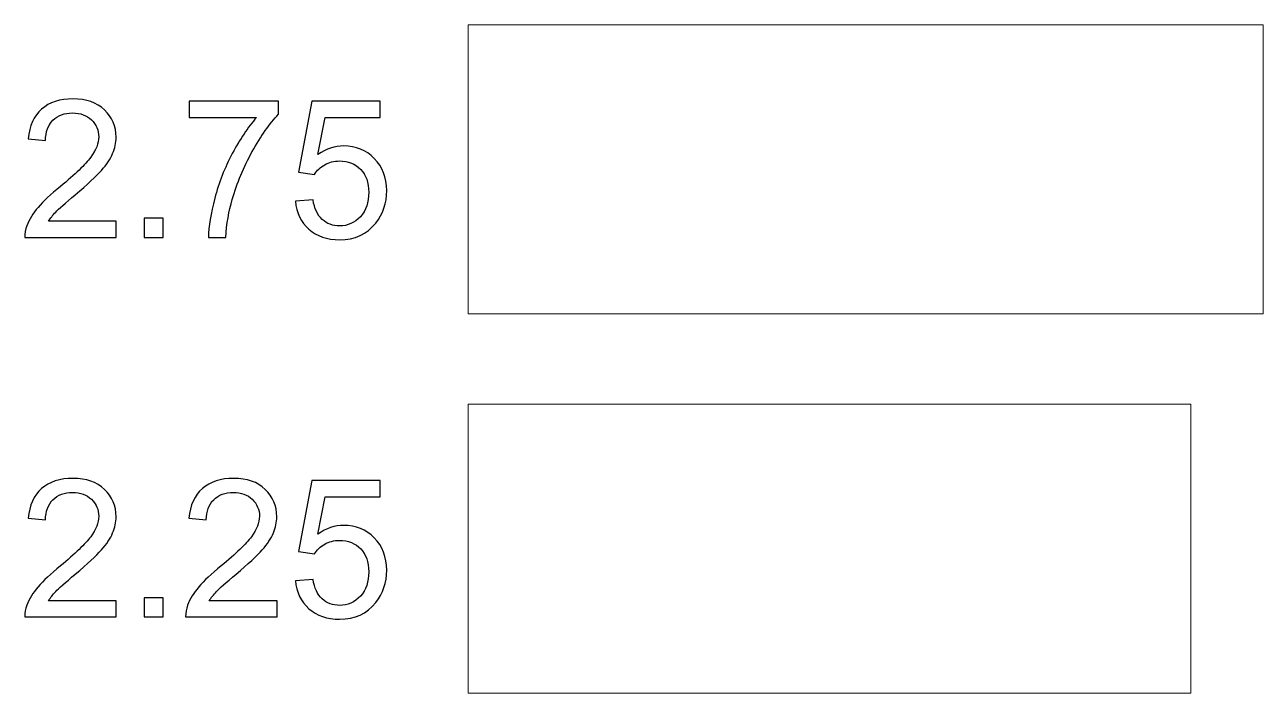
# Model space of a CAD drawing. Header units: millimetres. Extents: x -3 to 616, y -3 to 391.
# Drawn here: x 0 to 81.6, y 341.7 to 385.7 of the extents above; entities that cross this region are included whole.
import ezdxf

# ---------------------------------------------------------------- set-up
doc = ezdxf.new("R2010")
doc.units = ezdxf.units.MM
doc.header["$MEASUREMENT"] = 0
doc.layers.add('Templates', color=7, linetype='Continuous')

msp = doc.modelspace()

# ---------------------------------------------------------------- linework, layer by layer
at = {"layer": 'Templates', "lineweight": 9}
for points, knots in [([(29.212, 385.717), (29.212, 385.717), (29.212, 366.667), (29.212, 366.667), (29.212, 366.667), (29.212, 366.667), (81.599, 366.667), (81.599, 366.667), (81.599, 366.667), (81.599, 366.667), (81.599, 385.717), (81.599, 385.717), (81.599, 385.717), (81.599, 385.717), (29.212, 385.717), (29.212, 385.717)], [0, 0, 0, 0, 0.2, 0.2, 0.2, 0.2, 0.4, 0.4, 0.4, 0.4, 0.6, 0.6, 0.6, 0.6, 1, 1, 1, 1]), ([(6.021, 372.769), (6.021, 372.769), (6.021, 371.702), (6.021, 371.702), (6.021, 371.702), (6.021, 371.702), (0.001, 371.702), (0.001, 371.702), (0.001, 371.702), (-0.008, 371.971), (0.037, 372.229), (0.132, 372.479), (0.132, 372.479), (0.287, 372.888), (0.534, 373.292), (0.875, 373.688), (0.875, 373.688), (1.216, 374.084), (1.703, 374.541), (2.336, 375.059), (2.336, 375.059), (3.32, 375.87), (3.989, 376.511), (4.338, 376.985), (4.338, 376.985), (4.689, 377.46), (4.865, 377.908), (4.865, 378.332), (4.865, 378.332), (4.865, 378.774), (4.706, 379.147), (4.389, 379.451), (4.389, 379.451), (4.071, 379.754), (3.656, 379.906), (3.146, 379.906), (3.146, 379.906), (2.607, 379.906), (2.175, 379.746), (1.851, 379.424), (1.851, 379.424), (1.527, 379.104), (1.364, 378.66), (1.36, 378.09), (1.36, 378.09), (1.36, 378.09), (0.217, 378.205), (0.217, 378.205), (0.217, 378.205), (0.295, 379.06), (0.592, 379.712), (1.104, 380.16), (1.104, 380.16), (1.618, 380.609), (2.306, 380.834), (3.172, 380.834), (3.172, 380.834), (4.044, 380.834), (4.736, 380.592), (5.244, 380.108), (5.244, 380.108), (5.754, 379.623), (6.008, 379.022), (6.008, 378.306), (6.008, 378.306), (6.008, 377.942), (5.934, 377.584), (5.784, 377.233), (5.784, 377.233), (5.636, 376.88), (5.388, 376.509), (5.043, 376.12), (5.043, 376.12), (4.696, 375.732), (4.122, 375.197), (3.322, 374.52), (3.322, 374.52), (2.651, 373.957), (2.219, 373.576), (2.029, 373.374), (2.029, 373.374), (1.838, 373.173), (1.682, 372.972), (1.557, 372.769), (1.557, 372.769), (1.557, 372.769), (6.021, 372.769), (6.021, 372.769)], [0, 0, 0, 0, 0.043478, 0.043478, 0.043478, 0.043478, 0.086957, 0.086957, 0.086957, 0.086957, 0.130435, 0.130435, 0.130435, 0.130435, 0.173913, 0.173913, 0.173913, 0.173913, 0.217391, 0.217391, 0.217391, 0.217391, 0.26087, 0.26087, 0.26087, 0.26087, 0.304348, 0.304348, 0.304348, 0.304348, 0.347826, 0.347826, 0.347826, 0.347826, 0.391304, 0.391304, 0.391304, 0.391304, 0.434783, 0.434783, 0.434783, 0.434783, 0.478261, 0.478261, 0.478261, 0.478261, 0.521739, 0.521739, 0.521739, 0.521739, 0.565217, 0.565217, 0.565217, 0.565217, 0.608696, 0.608696, 0.608696, 0.608696, 0.652174, 0.652174, 0.652174, 0.652174, 0.695652, 0.695652, 0.695652, 0.695652, 0.73913, 0.73913, 0.73913, 0.73913, 0.782609, 0.782609, 0.782609, 0.782609, 0.826087, 0.826087, 0.826087, 0.826087, 0.869565, 0.869565, 0.869565, 0.869565, 0.913043, 0.913043, 0.913043, 0.913043, 1, 1, 1, 1]), ([(10.821, 379.614), (10.821, 379.614), (10.821, 380.681), (10.821, 380.681), (10.821, 380.681), (10.821, 380.681), (16.701, 380.681), (16.701, 380.681), (16.701, 380.681), (16.701, 380.681), (16.701, 379.818), (16.701, 379.818), (16.701, 379.818), (16.124, 379.202), (15.548, 378.382), (14.981, 377.36), (14.981, 377.36), (14.411, 376.338), (13.973, 375.286), (13.662, 374.204), (13.662, 374.204), (13.44, 373.444), (13.296, 372.608), (13.234, 371.702), (13.234, 371.702), (13.234, 371.702), (12.091, 371.702), (12.091, 371.702), (12.091, 371.702), (12.104, 372.418), (12.244, 373.283), (12.513, 374.297), (12.513, 374.297), (12.781, 375.313), (13.165, 376.291), (13.666, 377.233), (13.666, 377.233), (14.168, 378.175), (14.701, 378.969), (15.266, 379.614), (15.266, 379.614), (15.266, 379.614), (10.821, 379.614), (10.821, 379.614)], [0, 0, 0, 0, 0.083333, 0.083333, 0.083333, 0.083333, 0.166667, 0.166667, 0.166667, 0.166667, 0.25, 0.25, 0.25, 0.25, 0.333333, 0.333333, 0.333333, 0.333333, 0.416667, 0.416667, 0.416667, 0.416667, 0.5, 0.5, 0.5, 0.5, 0.583333, 0.583333, 0.583333, 0.583333, 0.666667, 0.666667, 0.666667, 0.666667, 0.75, 0.75, 0.75, 0.75, 0.833333, 0.833333, 0.833333, 0.833333, 1, 1, 1, 1]), ([(17.821, 374.09), (17.821, 374.09), (18.99, 374.179), (18.99, 374.179), (18.99, 374.179), (19.076, 373.609), (19.277, 373.182), (19.591, 372.894), (19.591, 372.894), (19.904, 372.608), (20.287, 372.464), (20.738, 372.464), (20.738, 372.464), (21.282, 372.464), (21.737, 372.667), (22.107, 373.072), (22.107, 373.072), (22.476, 373.478), (22.66, 374.016), (22.66, 374.685), (22.66, 374.685), (22.66, 375.322), (22.484, 375.823), (22.131, 376.192), (22.131, 376.192), (21.777, 376.56), (21.309, 376.744), (20.727, 376.744), (20.727, 376.744), (20.365, 376.744), (20.042, 376.662), (19.754, 376.497), (19.754, 376.497), (19.468, 376.331), (19.244, 376.118), (19.078, 375.855), (19.078, 375.855), (19.078, 375.855), (18.024, 376.008), (18.024, 376.008), (18.024, 376.008), (18.024, 376.008), (18.901, 380.681), (18.901, 380.681), (18.901, 380.681), (18.901, 380.681), (23.409, 380.681), (23.409, 380.681), (23.409, 380.681), (23.409, 380.681), (23.409, 379.614), (23.409, 379.614), (23.409, 379.614), (23.409, 379.614), (19.792, 379.614), (19.792, 379.614), (19.792, 379.614), (19.792, 379.614), (19.307, 377.161), (19.307, 377.161), (19.307, 377.161), (19.851, 377.544), (20.423, 377.735), (21.019, 377.735), (21.019, 377.735), (21.811, 377.735), (22.48, 377.46), (23.024, 376.909), (23.024, 376.909), (23.568, 376.359), (23.841, 375.652), (23.841, 374.788), (23.841, 374.788), (23.841, 373.965), (23.602, 373.254), (23.123, 372.655), (23.123, 372.655), (22.541, 371.918), (21.745, 371.55), (20.738, 371.55), (20.738, 371.55), (19.912, 371.55), (19.239, 371.783), (18.717, 372.246), (18.717, 372.246), (18.194, 372.71), (17.895, 373.324), (17.821, 374.09)], [0, 0, 0, 0, 0.043478, 0.043478, 0.043478, 0.043478, 0.086957, 0.086957, 0.086957, 0.086957, 0.130435, 0.130435, 0.130435, 0.130435, 0.173913, 0.173913, 0.173913, 0.173913, 0.217391, 0.217391, 0.217391, 0.217391, 0.26087, 0.26087, 0.26087, 0.26087, 0.304348, 0.304348, 0.304348, 0.304348, 0.347826, 0.347826, 0.347826, 0.347826, 0.391304, 0.391304, 0.391304, 0.391304, 0.434783, 0.434783, 0.434783, 0.434783, 0.478261, 0.478261, 0.478261, 0.478261, 0.521739, 0.521739, 0.521739, 0.521739, 0.565217, 0.565217, 0.565217, 0.565217, 0.608696, 0.608696, 0.608696, 0.608696, 0.652174, 0.652174, 0.652174, 0.652174, 0.695652, 0.695652, 0.695652, 0.695652, 0.73913, 0.73913, 0.73913, 0.73913, 0.782609, 0.782609, 0.782609, 0.782609, 0.826087, 0.826087, 0.826087, 0.826087, 0.869565, 0.869565, 0.869565, 0.869565, 0.913043, 0.913043, 0.913043, 0.913043, 1, 1, 1, 1]), ([(7.852, 371.702), (7.852, 371.702), (7.852, 372.972), (7.852, 372.972), (7.852, 372.972), (7.852, 372.972), (9.122, 372.972), (9.122, 372.972), (9.122, 372.972), (9.122, 372.972), (9.122, 371.702), (9.122, 371.702), (9.122, 371.702), (9.122, 371.702), (7.852, 371.702), (7.852, 371.702)], [0, 0, 0, 0, 0.2, 0.2, 0.2, 0.2, 0.4, 0.4, 0.4, 0.4, 0.6, 0.6, 0.6, 0.6, 1, 1, 1, 1]), ([(29.212, 360.726), (29.212, 360.726), (29.212, 341.676), (29.212, 341.676), (29.212, 341.676), (29.212, 341.676), (76.837, 341.676), (76.837, 341.676), (76.837, 341.676), (76.837, 341.676), (76.837, 360.726), (76.837, 360.726), (76.837, 360.726), (76.837, 360.726), (29.212, 360.726), (29.212, 360.726)], [0, 0, 0, 0, 0.2, 0.2, 0.2, 0.2, 0.4, 0.4, 0.4, 0.4, 0.6, 0.6, 0.6, 0.6, 1, 1, 1, 1]), ([(6.021, 347.769), (6.021, 347.769), (6.021, 346.702), (6.021, 346.702), (6.021, 346.702), (6.021, 346.702), (0.001, 346.702), (0.001, 346.702), (0.001, 346.702), (-0.008, 346.971), (0.037, 347.229), (0.132, 347.479), (0.132, 347.479), (0.287, 347.888), (0.534, 348.292), (0.875, 348.688), (0.875, 348.688), (1.216, 349.084), (1.703, 349.541), (2.336, 350.059), (2.336, 350.059), (3.32, 350.87), (3.989, 351.511), (4.338, 351.985), (4.338, 351.985), (4.689, 352.46), (4.865, 352.908), (4.865, 353.332), (4.865, 353.332), (4.865, 353.774), (4.706, 354.147), (4.389, 354.451), (4.389, 354.451), (4.071, 354.754), (3.656, 354.906), (3.146, 354.906), (3.146, 354.906), (2.607, 354.906), (2.175, 354.746), (1.851, 354.424), (1.851, 354.424), (1.527, 354.104), (1.364, 353.66), (1.36, 353.09), (1.36, 353.09), (1.36, 353.09), (0.217, 353.205), (0.217, 353.205), (0.217, 353.205), (0.295, 354.06), (0.592, 354.712), (1.104, 355.16), (1.104, 355.16), (1.618, 355.609), (2.306, 355.834), (3.172, 355.834), (3.172, 355.834), (4.044, 355.834), (4.736, 355.592), (5.244, 355.108), (5.244, 355.108), (5.754, 354.623), (6.008, 354.022), (6.008, 353.306), (6.008, 353.306), (6.008, 352.942), (5.934, 352.584), (5.784, 352.233), (5.784, 352.233), (5.636, 351.88), (5.388, 351.509), (5.043, 351.12), (5.043, 351.12), (4.696, 350.732), (4.122, 350.197), (3.322, 349.52), (3.322, 349.52), (2.651, 348.957), (2.219, 348.576), (2.029, 348.374), (2.029, 348.374), (1.838, 348.173), (1.682, 347.972), (1.557, 347.769), (1.557, 347.769), (1.557, 347.769), (6.021, 347.769), (6.021, 347.769)], [0, 0, 0, 0, 0.043478, 0.043478, 0.043478, 0.043478, 0.086957, 0.086957, 0.086957, 0.086957, 0.130435, 0.130435, 0.130435, 0.130435, 0.173913, 0.173913, 0.173913, 0.173913, 0.217391, 0.217391, 0.217391, 0.217391, 0.26087, 0.26087, 0.26087, 0.26087, 0.304348, 0.304348, 0.304348, 0.304348, 0.347826, 0.347826, 0.347826, 0.347826, 0.391304, 0.391304, 0.391304, 0.391304, 0.434783, 0.434783, 0.434783, 0.434783, 0.478261, 0.478261, 0.478261, 0.478261, 0.521739, 0.521739, 0.521739, 0.521739, 0.565217, 0.565217, 0.565217, 0.565217, 0.608696, 0.608696, 0.608696, 0.608696, 0.652174, 0.652174, 0.652174, 0.652174, 0.695652, 0.695652, 0.695652, 0.695652, 0.73913, 0.73913, 0.73913, 0.73913, 0.782609, 0.782609, 0.782609, 0.782609, 0.826087, 0.826087, 0.826087, 0.826087, 0.869565, 0.869565, 0.869565, 0.869565, 0.913043, 0.913043, 0.913043, 0.913043, 1, 1, 1, 1]), ([(16.613, 347.769), (16.613, 347.769), (16.613, 346.702), (16.613, 346.702), (16.613, 346.702), (16.613, 346.702), (10.593, 346.702), (10.593, 346.702), (10.593, 346.702), (10.584, 346.971), (10.629, 347.229), (10.724, 347.479), (10.724, 347.479), (10.879, 347.888), (11.126, 348.292), (11.467, 348.688), (11.467, 348.688), (11.808, 349.084), (12.295, 349.541), (12.927, 350.059), (12.927, 350.059), (13.912, 350.87), (14.581, 351.511), (14.93, 351.985), (14.93, 351.985), (15.281, 352.46), (15.457, 352.908), (15.457, 353.332), (15.457, 353.332), (15.457, 353.774), (15.298, 354.147), (14.981, 354.451), (14.981, 354.451), (14.663, 354.754), (14.248, 354.906), (13.738, 354.906), (13.738, 354.906), (13.198, 354.906), (12.767, 354.746), (12.443, 354.424), (12.443, 354.424), (12.119, 354.104), (11.956, 353.66), (11.952, 353.09), (11.952, 353.09), (11.952, 353.09), (10.809, 353.205), (10.809, 353.205), (10.809, 353.205), (10.887, 354.06), (11.183, 354.712), (11.696, 355.16), (11.696, 355.16), (12.21, 355.609), (12.898, 355.834), (13.764, 355.834), (13.764, 355.834), (14.636, 355.834), (15.328, 355.592), (15.836, 355.108), (15.836, 355.108), (16.346, 354.623), (16.6, 354.022), (16.6, 353.306), (16.6, 353.306), (16.6, 352.942), (16.526, 352.584), (16.375, 352.233), (16.375, 352.233), (16.227, 351.88), (15.98, 351.509), (15.635, 351.12), (15.635, 351.12), (15.288, 350.732), (14.714, 350.197), (13.914, 349.52), (13.914, 349.52), (13.243, 348.957), (12.811, 348.576), (12.621, 348.374), (12.621, 348.374), (12.43, 348.173), (12.273, 347.972), (12.149, 347.769), (12.149, 347.769), (12.149, 347.769), (16.613, 347.769), (16.613, 347.769)], [0, 0, 0, 0, 0.043478, 0.043478, 0.043478, 0.043478, 0.086957, 0.086957, 0.086957, 0.086957, 0.130435, 0.130435, 0.130435, 0.130435, 0.173913, 0.173913, 0.173913, 0.173913, 0.217391, 0.217391, 0.217391, 0.217391, 0.26087, 0.26087, 0.26087, 0.26087, 0.304348, 0.304348, 0.304348, 0.304348, 0.347826, 0.347826, 0.347826, 0.347826, 0.391304, 0.391304, 0.391304, 0.391304, 0.434783, 0.434783, 0.434783, 0.434783, 0.478261, 0.478261, 0.478261, 0.478261, 0.521739, 0.521739, 0.521739, 0.521739, 0.565217, 0.565217, 0.565217, 0.565217, 0.608696, 0.608696, 0.608696, 0.608696, 0.652174, 0.652174, 0.652174, 0.652174, 0.695652, 0.695652, 0.695652, 0.695652, 0.73913, 0.73913, 0.73913, 0.73913, 0.782609, 0.782609, 0.782609, 0.782609, 0.826087, 0.826087, 0.826087, 0.826087, 0.869565, 0.869565, 0.869565, 0.869565, 0.913043, 0.913043, 0.913043, 0.913043, 1, 1, 1, 1]), ([(17.821, 349.09), (17.821, 349.09), (18.99, 349.179), (18.99, 349.179), (18.99, 349.179), (19.076, 348.609), (19.277, 348.182), (19.591, 347.894), (19.591, 347.894), (19.904, 347.608), (20.287, 347.464), (20.738, 347.464), (20.738, 347.464), (21.282, 347.464), (21.737, 347.667), (22.107, 348.072), (22.107, 348.072), (22.476, 348.478), (22.66, 349.016), (22.66, 349.685), (22.66, 349.685), (22.66, 350.322), (22.484, 350.823), (22.131, 351.192), (22.131, 351.192), (21.777, 351.56), (21.309, 351.744), (20.727, 351.744), (20.727, 351.744), (20.365, 351.744), (20.042, 351.662), (19.754, 351.497), (19.754, 351.497), (19.468, 351.331), (19.244, 351.118), (19.078, 350.855), (19.078, 350.855), (19.078, 350.855), (18.024, 351.008), (18.024, 351.008), (18.024, 351.008), (18.024, 351.008), (18.901, 355.681), (18.901, 355.681), (18.901, 355.681), (18.901, 355.681), (23.409, 355.681), (23.409, 355.681), (23.409, 355.681), (23.409, 355.681), (23.409, 354.614), (23.409, 354.614), (23.409, 354.614), (23.409, 354.614), (19.792, 354.614), (19.792, 354.614), (19.792, 354.614), (19.792, 354.614), (19.307, 352.161), (19.307, 352.161), (19.307, 352.161), (19.851, 352.544), (20.423, 352.735), (21.019, 352.735), (21.019, 352.735), (21.811, 352.735), (22.48, 352.46), (23.024, 351.909), (23.024, 351.909), (23.568, 351.359), (23.841, 350.652), (23.841, 349.788), (23.841, 349.788), (23.841, 348.965), (23.602, 348.254), (23.123, 347.655), (23.123, 347.655), (22.541, 346.918), (21.745, 346.55), (20.738, 346.55), (20.738, 346.55), (19.912, 346.55), (19.239, 346.783), (18.717, 347.246), (18.717, 347.246), (18.194, 347.71), (17.895, 348.324), (17.821, 349.09)], [0, 0, 0, 0, 0.043478, 0.043478, 0.043478, 0.043478, 0.086957, 0.086957, 0.086957, 0.086957, 0.130435, 0.130435, 0.130435, 0.130435, 0.173913, 0.173913, 0.173913, 0.173913, 0.217391, 0.217391, 0.217391, 0.217391, 0.26087, 0.26087, 0.26087, 0.26087, 0.304348, 0.304348, 0.304348, 0.304348, 0.347826, 0.347826, 0.347826, 0.347826, 0.391304, 0.391304, 0.391304, 0.391304, 0.434783, 0.434783, 0.434783, 0.434783, 0.478261, 0.478261, 0.478261, 0.478261, 0.521739, 0.521739, 0.521739, 0.521739, 0.565217, 0.565217, 0.565217, 0.565217, 0.608696, 0.608696, 0.608696, 0.608696, 0.652174, 0.652174, 0.652174, 0.652174, 0.695652, 0.695652, 0.695652, 0.695652, 0.73913, 0.73913, 0.73913, 0.73913, 0.782609, 0.782609, 0.782609, 0.782609, 0.826087, 0.826087, 0.826087, 0.826087, 0.869565, 0.869565, 0.869565, 0.869565, 0.913043, 0.913043, 0.913043, 0.913043, 1, 1, 1, 1]), ([(7.852, 346.702), (7.852, 346.702), (7.852, 347.972), (7.852, 347.972), (7.852, 347.972), (7.852, 347.972), (9.122, 347.972), (9.122, 347.972), (9.122, 347.972), (9.122, 347.972), (9.122, 346.702), (9.122, 346.702), (9.122, 346.702), (9.122, 346.702), (7.852, 346.702), (7.852, 346.702)], [0, 0, 0, 0, 0.2, 0.2, 0.2, 0.2, 0.4, 0.4, 0.4, 0.4, 0.6, 0.6, 0.6, 0.6, 1, 1, 1, 1])]:
    msp.add_open_spline(points, degree=3, knots=knots, dxfattribs=at)
at = {"layer": 'Templates'}
for points, knots in [([(6.021, 372.769), (6.021, 372.769), (6.021, 371.702), (6.021, 371.702), (6.021, 371.702), (6.021, 371.702), (0.001, 371.702), (0.001, 371.702), (0.001, 371.702), (-0.008, 371.971), (0.037, 372.229), (0.132, 372.479), (0.132, 372.479), (0.287, 372.888), (0.534, 373.292), (0.875, 373.688), (0.875, 373.688), (1.216, 374.084), (1.703, 374.541), (2.336, 375.059), (2.336, 375.059), (3.32, 375.87), (3.989, 376.511), (4.338, 376.985), (4.338, 376.985), (4.689, 377.46), (4.865, 377.908), (4.865, 378.332), (4.865, 378.332), (4.865, 378.774), (4.706, 379.147), (4.389, 379.451), (4.389, 379.451), (4.071, 379.754), (3.656, 379.906), (3.146, 379.906), (3.146, 379.906), (2.607, 379.906), (2.175, 379.746), (1.851, 379.424), (1.851, 379.424), (1.527, 379.104), (1.364, 378.66), (1.36, 378.09), (1.36, 378.09), (1.36, 378.09), (0.217, 378.205), (0.217, 378.205), (0.217, 378.205), (0.295, 379.06), (0.592, 379.712), (1.104, 380.16), (1.104, 380.16), (1.618, 380.609), (2.306, 380.834), (3.172, 380.834), (3.172, 380.834), (4.044, 380.834), (4.736, 380.592), (5.244, 380.108), (5.244, 380.108), (5.754, 379.623), (6.008, 379.022), (6.008, 378.306), (6.008, 378.306), (6.008, 377.942), (5.934, 377.584), (5.784, 377.233), (5.784, 377.233), (5.636, 376.88), (5.388, 376.509), (5.043, 376.12), (5.043, 376.12), (4.696, 375.732), (4.122, 375.197), (3.322, 374.52), (3.322, 374.52), (2.651, 373.957), (2.219, 373.576), (2.029, 373.374), (2.029, 373.374), (1.838, 373.173), (1.682, 372.972), (1.557, 372.769), (1.557, 372.769), (1.557, 372.769), (6.021, 372.769), (6.021, 372.769)], [0, 0, 0, 0, 0.043478, 0.043478, 0.043478, 0.043478, 0.086957, 0.086957, 0.086957, 0.086957, 0.130435, 0.130435, 0.130435, 0.130435, 0.173913, 0.173913, 0.173913, 0.173913, 0.217391, 0.217391, 0.217391, 0.217391, 0.26087, 0.26087, 0.26087, 0.26087, 0.304348, 0.304348, 0.304348, 0.304348, 0.347826, 0.347826, 0.347826, 0.347826, 0.391304, 0.391304, 0.391304, 0.391304, 0.434783, 0.434783, 0.434783, 0.434783, 0.478261, 0.478261, 0.478261, 0.478261, 0.521739, 0.521739, 0.521739, 0.521739, 0.565217, 0.565217, 0.565217, 0.565217, 0.608696, 0.608696, 0.608696, 0.608696, 0.652174, 0.652174, 0.652174, 0.652174, 0.695652, 0.695652, 0.695652, 0.695652, 0.73913, 0.73913, 0.73913, 0.73913, 0.782609, 0.782609, 0.782609, 0.782609, 0.826087, 0.826087, 0.826087, 0.826087, 0.869565, 0.869565, 0.869565, 0.869565, 0.913043, 0.913043, 0.913043, 0.913043, 1, 1, 1, 1]), ([(10.821, 379.614), (10.821, 379.614), (10.821, 380.681), (10.821, 380.681), (10.821, 380.681), (10.821, 380.681), (16.701, 380.681), (16.701, 380.681), (16.701, 380.681), (16.701, 380.681), (16.701, 379.818), (16.701, 379.818), (16.701, 379.818), (16.124, 379.202), (15.548, 378.382), (14.981, 377.36), (14.981, 377.36), (14.411, 376.338), (13.973, 375.286), (13.662, 374.204), (13.662, 374.204), (13.44, 373.444), (13.296, 372.608), (13.234, 371.702), (13.234, 371.702), (13.234, 371.702), (12.091, 371.702), (12.091, 371.702), (12.091, 371.702), (12.104, 372.418), (12.244, 373.283), (12.513, 374.297), (12.513, 374.297), (12.781, 375.313), (13.165, 376.291), (13.666, 377.233), (13.666, 377.233), (14.168, 378.175), (14.701, 378.969), (15.266, 379.614), (15.266, 379.614), (15.266, 379.614), (10.821, 379.614), (10.821, 379.614)], [0, 0, 0, 0, 0.083333, 0.083333, 0.083333, 0.083333, 0.166667, 0.166667, 0.166667, 0.166667, 0.25, 0.25, 0.25, 0.25, 0.333333, 0.333333, 0.333333, 0.333333, 0.416667, 0.416667, 0.416667, 0.416667, 0.5, 0.5, 0.5, 0.5, 0.583333, 0.583333, 0.583333, 0.583333, 0.666667, 0.666667, 0.666667, 0.666667, 0.75, 0.75, 0.75, 0.75, 0.833333, 0.833333, 0.833333, 0.833333, 1, 1, 1, 1]), ([(17.821, 374.09), (17.821, 374.09), (18.99, 374.179), (18.99, 374.179), (18.99, 374.179), (19.076, 373.609), (19.277, 373.182), (19.591, 372.894), (19.591, 372.894), (19.904, 372.608), (20.287, 372.464), (20.738, 372.464), (20.738, 372.464), (21.282, 372.464), (21.737, 372.667), (22.107, 373.072), (22.107, 373.072), (22.476, 373.478), (22.66, 374.016), (22.66, 374.685), (22.66, 374.685), (22.66, 375.322), (22.484, 375.823), (22.131, 376.192), (22.131, 376.192), (21.777, 376.56), (21.309, 376.744), (20.727, 376.744), (20.727, 376.744), (20.365, 376.744), (20.042, 376.662), (19.754, 376.497), (19.754, 376.497), (19.468, 376.331), (19.244, 376.118), (19.078, 375.855), (19.078, 375.855), (19.078, 375.855), (18.024, 376.008), (18.024, 376.008), (18.024, 376.008), (18.024, 376.008), (18.901, 380.681), (18.901, 380.681), (18.901, 380.681), (18.901, 380.681), (23.409, 380.681), (23.409, 380.681), (23.409, 380.681), (23.409, 380.681), (23.409, 379.614), (23.409, 379.614), (23.409, 379.614), (23.409, 379.614), (19.792, 379.614), (19.792, 379.614), (19.792, 379.614), (19.792, 379.614), (19.307, 377.161), (19.307, 377.161), (19.307, 377.161), (19.851, 377.544), (20.423, 377.735), (21.019, 377.735), (21.019, 377.735), (21.811, 377.735), (22.48, 377.46), (23.024, 376.909), (23.024, 376.909), (23.568, 376.359), (23.841, 375.652), (23.841, 374.788), (23.841, 374.788), (23.841, 373.965), (23.602, 373.254), (23.123, 372.655), (23.123, 372.655), (22.541, 371.918), (21.745, 371.55), (20.738, 371.55), (20.738, 371.55), (19.912, 371.55), (19.239, 371.783), (18.717, 372.246), (18.717, 372.246), (18.194, 372.71), (17.895, 373.324), (17.821, 374.09)], [0, 0, 0, 0, 0.043478, 0.043478, 0.043478, 0.043478, 0.086957, 0.086957, 0.086957, 0.086957, 0.130435, 0.130435, 0.130435, 0.130435, 0.173913, 0.173913, 0.173913, 0.173913, 0.217391, 0.217391, 0.217391, 0.217391, 0.26087, 0.26087, 0.26087, 0.26087, 0.304348, 0.304348, 0.304348, 0.304348, 0.347826, 0.347826, 0.347826, 0.347826, 0.391304, 0.391304, 0.391304, 0.391304, 0.434783, 0.434783, 0.434783, 0.434783, 0.478261, 0.478261, 0.478261, 0.478261, 0.521739, 0.521739, 0.521739, 0.521739, 0.565217, 0.565217, 0.565217, 0.565217, 0.608696, 0.608696, 0.608696, 0.608696, 0.652174, 0.652174, 0.652174, 0.652174, 0.695652, 0.695652, 0.695652, 0.695652, 0.73913, 0.73913, 0.73913, 0.73913, 0.782609, 0.782609, 0.782609, 0.782609, 0.826087, 0.826087, 0.826087, 0.826087, 0.869565, 0.869565, 0.869565, 0.869565, 0.913043, 0.913043, 0.913043, 0.913043, 1, 1, 1, 1]), ([(7.852, 371.702), (7.852, 371.702), (7.852, 372.972), (7.852, 372.972), (7.852, 372.972), (7.852, 372.972), (9.122, 372.972), (9.122, 372.972), (9.122, 372.972), (9.122, 372.972), (9.122, 371.702), (9.122, 371.702), (9.122, 371.702), (9.122, 371.702), (7.852, 371.702), (7.852, 371.702)], [0, 0, 0, 0, 0.2, 0.2, 0.2, 0.2, 0.4, 0.4, 0.4, 0.4, 0.6, 0.6, 0.6, 0.6, 1, 1, 1, 1]), ([(6.021, 347.769), (6.021, 347.769), (6.021, 346.702), (6.021, 346.702), (6.021, 346.702), (6.021, 346.702), (0.001, 346.702), (0.001, 346.702), (0.001, 346.702), (-0.008, 346.971), (0.037, 347.229), (0.132, 347.479), (0.132, 347.479), (0.287, 347.888), (0.534, 348.292), (0.875, 348.688), (0.875, 348.688), (1.216, 349.084), (1.703, 349.541), (2.336, 350.059), (2.336, 350.059), (3.32, 350.87), (3.989, 351.511), (4.338, 351.985), (4.338, 351.985), (4.689, 352.46), (4.865, 352.908), (4.865, 353.332), (4.865, 353.332), (4.865, 353.774), (4.706, 354.147), (4.389, 354.451), (4.389, 354.451), (4.071, 354.754), (3.656, 354.906), (3.146, 354.906), (3.146, 354.906), (2.607, 354.906), (2.175, 354.746), (1.851, 354.424), (1.851, 354.424), (1.527, 354.104), (1.364, 353.66), (1.36, 353.09), (1.36, 353.09), (1.36, 353.09), (0.217, 353.205), (0.217, 353.205), (0.217, 353.205), (0.295, 354.06), (0.592, 354.712), (1.104, 355.16), (1.104, 355.16), (1.618, 355.609), (2.306, 355.834), (3.172, 355.834), (3.172, 355.834), (4.044, 355.834), (4.736, 355.592), (5.244, 355.108), (5.244, 355.108), (5.754, 354.623), (6.008, 354.022), (6.008, 353.306), (6.008, 353.306), (6.008, 352.942), (5.934, 352.584), (5.784, 352.233), (5.784, 352.233), (5.636, 351.88), (5.388, 351.509), (5.043, 351.12), (5.043, 351.12), (4.696, 350.732), (4.122, 350.197), (3.322, 349.52), (3.322, 349.52), (2.651, 348.957), (2.219, 348.576), (2.029, 348.374), (2.029, 348.374), (1.838, 348.173), (1.682, 347.972), (1.557, 347.769), (1.557, 347.769), (1.557, 347.769), (6.021, 347.769), (6.021, 347.769)], [0, 0, 0, 0, 0.043478, 0.043478, 0.043478, 0.043478, 0.086957, 0.086957, 0.086957, 0.086957, 0.130435, 0.130435, 0.130435, 0.130435, 0.173913, 0.173913, 0.173913, 0.173913, 0.217391, 0.217391, 0.217391, 0.217391, 0.26087, 0.26087, 0.26087, 0.26087, 0.304348, 0.304348, 0.304348, 0.304348, 0.347826, 0.347826, 0.347826, 0.347826, 0.391304, 0.391304, 0.391304, 0.391304, 0.434783, 0.434783, 0.434783, 0.434783, 0.478261, 0.478261, 0.478261, 0.478261, 0.521739, 0.521739, 0.521739, 0.521739, 0.565217, 0.565217, 0.565217, 0.565217, 0.608696, 0.608696, 0.608696, 0.608696, 0.652174, 0.652174, 0.652174, 0.652174, 0.695652, 0.695652, 0.695652, 0.695652, 0.73913, 0.73913, 0.73913, 0.73913, 0.782609, 0.782609, 0.782609, 0.782609, 0.826087, 0.826087, 0.826087, 0.826087, 0.869565, 0.869565, 0.869565, 0.869565, 0.913043, 0.913043, 0.913043, 0.913043, 1, 1, 1, 1]), ([(16.613, 347.769), (16.613, 347.769), (16.613, 346.702), (16.613, 346.702), (16.613, 346.702), (16.613, 346.702), (10.593, 346.702), (10.593, 346.702), (10.593, 346.702), (10.584, 346.971), (10.629, 347.229), (10.724, 347.479), (10.724, 347.479), (10.879, 347.888), (11.126, 348.292), (11.467, 348.688), (11.467, 348.688), (11.808, 349.084), (12.295, 349.541), (12.927, 350.059), (12.927, 350.059), (13.912, 350.87), (14.581, 351.511), (14.93, 351.985), (14.93, 351.985), (15.281, 352.46), (15.457, 352.908), (15.457, 353.332), (15.457, 353.332), (15.457, 353.774), (15.298, 354.147), (14.981, 354.451), (14.981, 354.451), (14.663, 354.754), (14.248, 354.906), (13.738, 354.906), (13.738, 354.906), (13.198, 354.906), (12.767, 354.746), (12.443, 354.424), (12.443, 354.424), (12.119, 354.104), (11.956, 353.66), (11.952, 353.09), (11.952, 353.09), (11.952, 353.09), (10.809, 353.205), (10.809, 353.205), (10.809, 353.205), (10.887, 354.06), (11.183, 354.712), (11.696, 355.16), (11.696, 355.16), (12.21, 355.609), (12.898, 355.834), (13.764, 355.834), (13.764, 355.834), (14.636, 355.834), (15.328, 355.592), (15.836, 355.108), (15.836, 355.108), (16.346, 354.623), (16.6, 354.022), (16.6, 353.306), (16.6, 353.306), (16.6, 352.942), (16.526, 352.584), (16.375, 352.233), (16.375, 352.233), (16.227, 351.88), (15.98, 351.509), (15.635, 351.12), (15.635, 351.12), (15.288, 350.732), (14.714, 350.197), (13.914, 349.52), (13.914, 349.52), (13.243, 348.957), (12.811, 348.576), (12.621, 348.374), (12.621, 348.374), (12.43, 348.173), (12.273, 347.972), (12.149, 347.769), (12.149, 347.769), (12.149, 347.769), (16.613, 347.769), (16.613, 347.769)], [0, 0, 0, 0, 0.043478, 0.043478, 0.043478, 0.043478, 0.086957, 0.086957, 0.086957, 0.086957, 0.130435, 0.130435, 0.130435, 0.130435, 0.173913, 0.173913, 0.173913, 0.173913, 0.217391, 0.217391, 0.217391, 0.217391, 0.26087, 0.26087, 0.26087, 0.26087, 0.304348, 0.304348, 0.304348, 0.304348, 0.347826, 0.347826, 0.347826, 0.347826, 0.391304, 0.391304, 0.391304, 0.391304, 0.434783, 0.434783, 0.434783, 0.434783, 0.478261, 0.478261, 0.478261, 0.478261, 0.521739, 0.521739, 0.521739, 0.521739, 0.565217, 0.565217, 0.565217, 0.565217, 0.608696, 0.608696, 0.608696, 0.608696, 0.652174, 0.652174, 0.652174, 0.652174, 0.695652, 0.695652, 0.695652, 0.695652, 0.73913, 0.73913, 0.73913, 0.73913, 0.782609, 0.782609, 0.782609, 0.782609, 0.826087, 0.826087, 0.826087, 0.826087, 0.869565, 0.869565, 0.869565, 0.869565, 0.913043, 0.913043, 0.913043, 0.913043, 1, 1, 1, 1]), ([(17.821, 349.09), (17.821, 349.09), (18.99, 349.179), (18.99, 349.179), (18.99, 349.179), (19.076, 348.609), (19.277, 348.182), (19.591, 347.894), (19.591, 347.894), (19.904, 347.608), (20.287, 347.464), (20.738, 347.464), (20.738, 347.464), (21.282, 347.464), (21.737, 347.667), (22.107, 348.072), (22.107, 348.072), (22.476, 348.478), (22.66, 349.016), (22.66, 349.685), (22.66, 349.685), (22.66, 350.322), (22.484, 350.823), (22.131, 351.192), (22.131, 351.192), (21.777, 351.56), (21.309, 351.744), (20.727, 351.744), (20.727, 351.744), (20.365, 351.744), (20.042, 351.662), (19.754, 351.497), (19.754, 351.497), (19.468, 351.331), (19.244, 351.118), (19.078, 350.855), (19.078, 350.855), (19.078, 350.855), (18.024, 351.008), (18.024, 351.008), (18.024, 351.008), (18.024, 351.008), (18.901, 355.681), (18.901, 355.681), (18.901, 355.681), (18.901, 355.681), (23.409, 355.681), (23.409, 355.681), (23.409, 355.681), (23.409, 355.681), (23.409, 354.614), (23.409, 354.614), (23.409, 354.614), (23.409, 354.614), (19.792, 354.614), (19.792, 354.614), (19.792, 354.614), (19.792, 354.614), (19.307, 352.161), (19.307, 352.161), (19.307, 352.161), (19.851, 352.544), (20.423, 352.735), (21.019, 352.735), (21.019, 352.735), (21.811, 352.735), (22.48, 352.46), (23.024, 351.909), (23.024, 351.909), (23.568, 351.359), (23.841, 350.652), (23.841, 349.788), (23.841, 349.788), (23.841, 348.965), (23.602, 348.254), (23.123, 347.655), (23.123, 347.655), (22.541, 346.918), (21.745, 346.55), (20.738, 346.55), (20.738, 346.55), (19.912, 346.55), (19.239, 346.783), (18.717, 347.246), (18.717, 347.246), (18.194, 347.71), (17.895, 348.324), (17.821, 349.09)], [0, 0, 0, 0, 0.043478, 0.043478, 0.043478, 0.043478, 0.086957, 0.086957, 0.086957, 0.086957, 0.130435, 0.130435, 0.130435, 0.130435, 0.173913, 0.173913, 0.173913, 0.173913, 0.217391, 0.217391, 0.217391, 0.217391, 0.26087, 0.26087, 0.26087, 0.26087, 0.304348, 0.304348, 0.304348, 0.304348, 0.347826, 0.347826, 0.347826, 0.347826, 0.391304, 0.391304, 0.391304, 0.391304, 0.434783, 0.434783, 0.434783, 0.434783, 0.478261, 0.478261, 0.478261, 0.478261, 0.521739, 0.521739, 0.521739, 0.521739, 0.565217, 0.565217, 0.565217, 0.565217, 0.608696, 0.608696, 0.608696, 0.608696, 0.652174, 0.652174, 0.652174, 0.652174, 0.695652, 0.695652, 0.695652, 0.695652, 0.73913, 0.73913, 0.73913, 0.73913, 0.782609, 0.782609, 0.782609, 0.782609, 0.826087, 0.826087, 0.826087, 0.826087, 0.869565, 0.869565, 0.869565, 0.869565, 0.913043, 0.913043, 0.913043, 0.913043, 1, 1, 1, 1]), ([(7.852, 346.702), (7.852, 346.702), (7.852, 347.972), (7.852, 347.972), (7.852, 347.972), (7.852, 347.972), (9.122, 347.972), (9.122, 347.972), (9.122, 347.972), (9.122, 347.972), (9.122, 346.702), (9.122, 346.702), (9.122, 346.702), (9.122, 346.702), (7.852, 346.702), (7.852, 346.702)], [0, 0, 0, 0, 0.2, 0.2, 0.2, 0.2, 0.4, 0.4, 0.4, 0.4, 0.6, 0.6, 0.6, 0.6, 1, 1, 1, 1])]:
    msp.add_open_spline(points, degree=3, knots=knots, dxfattribs=at)

doc.saveas('drawing.dxf')
